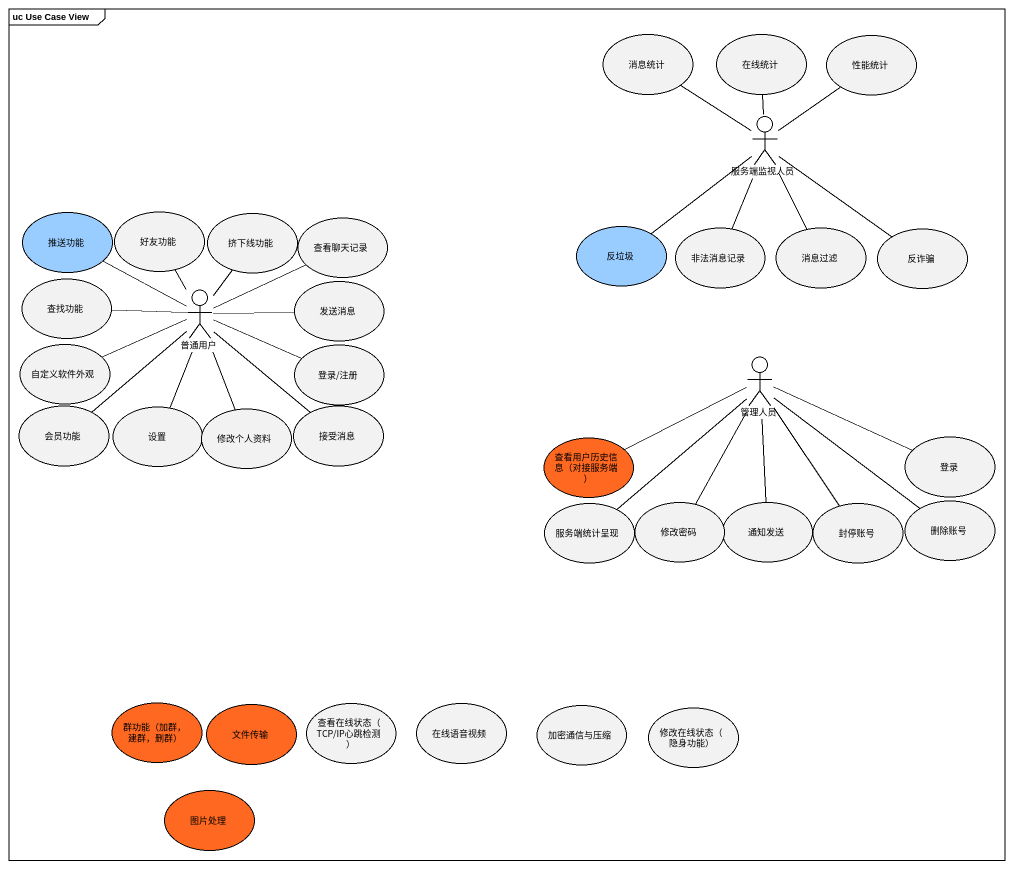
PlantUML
@startuml
mainframe uc Use Case View
usecase 消息统计
usecase 在线统计
usecase 性能统计
actor 服务端监视人员
usecase 推送功能 #99CCFF
usecase 好友功能
usecase 挤下线功能
usecase 查看聊天记录
usecase 反垃圾 #99CCFF
usecase 非法消息记录
usecase 消息过滤
usecase 反诈骗
usecase 查找功能
actor 普通用户
usecase 发送消息
usecase 自定义软件外观
usecase "登录/注册" as 登录_注册
actor 管理人员
usecase 会员功能
usecase 设置
usecase 修改个人资料
usecase 接受消息
usecase "查看用户历史信息（对接服务端）" as 查看用户历史信息_对接服务端 #FF6820
usecase 登录
usecase 服务端统计呈现
usecase 修改密码
usecase 通知发送
usecase 封停账号
usecase 删除账号
usecase "群功能（加群，建群，删群）" as 群功能_加群_建群_删群 #FF6820
usecase 文件传输 #FF6820
usecase "查看在线状态（TCP/IP心跳检测）" as 查看在线状态_TCP_IP心跳检测
usecase 在线语音视频
usecase 加密通信与压缩
usecase "修改在线状态（隐身功能）" as 修改在线状态_隐身功能
usecase 图片处理 #FF6820
服务端监视人员 -up- 消息统计
服务端监视人员 -up- 在线统计
服务端监视人员 -up- 性能统计
服务端监视人员 -- 反垃圾
服务端监视人员 -- 非法消息记录
服务端监视人员 -- 消息过滤
服务端监视人员 -- 反诈骗
普通用户 -up- 推送功能
普通用户 -up- 好友功能
普通用户 -up- 挤下线功能
普通用户 -right- 查看聊天记录
普通用户 -left- 查找功能
普通用户 -right- 发送消息
普通用户 -left- 自定义软件外观
普通用户 -right- 登录_注册
普通用户 -- 会员功能
普通用户 -- 设置
普通用户 -- 修改个人资料
普通用户 -- 接受消息
管理人员 -left- 查看用户历史信息_对接服务端
管理人员 -right- 登录
管理人员 -- 服务端统计呈现
管理人员 -- 修改密码
管理人员 -- 通知发送
管理人员 -- 封停账号
管理人员 -- 删除账号
@enduml
